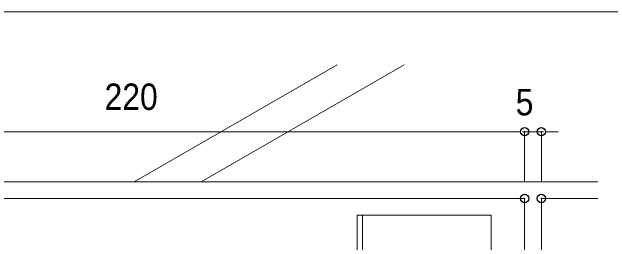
# Model space of a CAD drawing. Units: millimetres, scale not verified. Extents: x -4750 to 4750, y -3000 to 3000.
# Drawn here: x -2360.4 to -2181.7, y -1136.4 to -1067.5 of the extents above; entities that cross this region are included whole.
import ezdxf
from ezdxf.enums import TextEntityAlignment as Align

# ---------------------------------------------------------------- set-up
doc = ezdxf.new("R2010")
doc.units = ezdxf.units.MM
doc.header["$LTSCALE"] = 5
doc.header["$PDMODE"] = 32
doc.header["$PDSIZE"] = 2.5
for name, color, linetype, lineweight in [('0-0_デッキ', 7, 'Continuous', 9), ('0-3_一般', 7, 'Continuous', 9), ('0-4_0', 7, 'Continuous', 9), ('0-5_図枠', 7, 'Continuous', 9), ('0-7_寸法', 7, 'Continuous', 9), ('0-8_ビス', 7, 'Continuous', 9)]:
    doc.layers.add(name, color=color, linetype=linetype, lineweight=lineweight)
doc.layers.add('0-9_Defpoints', color=7, linetype='Continuous')
doc.styles.add('Osaka', font='')
doc.styles.get('Osaka').set_extended_font_data('Osaka')

# ---------------------------------------------------------------- blocks, each defined once
blk = doc.blocks.new('_DOT')
at = {"layer": '0-4_0'}
for p, q in [((-10, 0), (-20, 0)), ((-5, 0), (5, 0))]:
    blk.add_line(p, q, dxfattribs=at)
blk = doc.blocks.new('グループ-447-1')
at = {"layer": '0-0_デッキ'}
for p, q in [((-14744, -41013.2), (-19144, -41013.2)), ((-14744, -50663.2), (-14744, -41013.2)), ((-14644, -52313.2), (-14644, -41013.2)), ((-14306.3, -41013.2), (-14644, -41013.2))]:
    blk.add_line(p, q, dxfattribs=at)

msp = doc.modelspace()

# ---------------------------------------------------------------- linework, layer by layer
at = {"layer": '0-0_デッキ', "color": 134}
for points in [[(-2257.201, -1128.345), (-2217.201, -1128.345), (-2217.201, -1678.345), (-2257.201, -1678.345)], [(-2257.201, -1128.345), (-2255.601, -1128.345), (-2255.601, -1678.345), (-2257.201, -1678.345)]]:
    msp.add_lwpolyline(points, close=True, dxfattribs=at)
at = {"layer": '0-3_一般', "color": 134}
for p, q in [((-2263.234, -1083.345), (-2323.855, -1118.345)), ((-2243.234, -1083.345), (-2303.855, -1118.345))]:
    msp.add_line(p, q, dxfattribs=at)
at = {"layer": '0-3_一般'}
msp.add_lwpolyline([(-2185.315, -1118.345), (-2432.201, -1118.345), (-2432.201, -1688.345)], dxfattribs=at)
at = {"layer": '0-5_図枠'}
msp.add_lwpolyline([(-2500, -1067.501), (-500, -1067.501), (-500, -2367.501), (-2500, -2367.501)], close=True, dxfattribs=at)
at = {"layer": '0-7_寸法'}
for p, q in [((-2424.698, -1103.345), (-2209.705, -1103.345)), ((-2209.705, -1103.345), (-2212.209, -1103.345)), ((-2207.201, -1118.345), (-2207.201, -1103.345)), ((-2207.201, -1118.345), (-2207.201, -1103.345)), ((-2207.201, -1103.345), (-2202.201, -1103.345)), ((-2202.201, -1118.345), (-2202.201, -1103.345)), ((-2199.698, -1103.345), (-2197.194, -1103.345))]:
    msp.add_line(p, q, dxfattribs=at)
at = {"layer": '0-9_Defpoints'}
for p in [(-2207.201, -1103.345), (-2202.201, -1103.345), (-2207.201, -1123.345), (-2202.201, -1123.345)]:
    msp.add_point(p, dxfattribs=at)

# ---------------------------------------------------------------- block references
at = {"layer": '0-7_寸法', "xscale": 0.1251862, "yscale": 0.1251862}
msp.add_blockref('_DOT', (-2207.201, -1103.345), dxfattribs=at)
msp.add_blockref('_DOT', (-2207.201, -1103.345), dxfattribs=at)
at = {"layer": '0-7_寸法', "xscale": 0.1251862, "yscale": 0.1251862, "rotation": 180}
msp.add_blockref('_DOT', (-2202.201, -1103.345), dxfattribs=at)
at = {"layer": '0-8_ビス', "xscale": 0.05, "yscale": 0.05}
msp.add_blockref('グループ-447-1', (-1470, 927.316), dxfattribs=at)

# ---------------------------------------------------------------- texts
at = {"layer": '0-7_寸法', "style": 'Osaka', "width": 0.9}
for s, p in [('220', (-2332.714, -1099.219)), ('5', (-2209.872, -1100.845))]:
    msp.add_text(s, height=7.918, dxfattribs=at).set_placement(p, align=Align.BOTTOM_LEFT)

doc.saveas('drawing.dxf')
